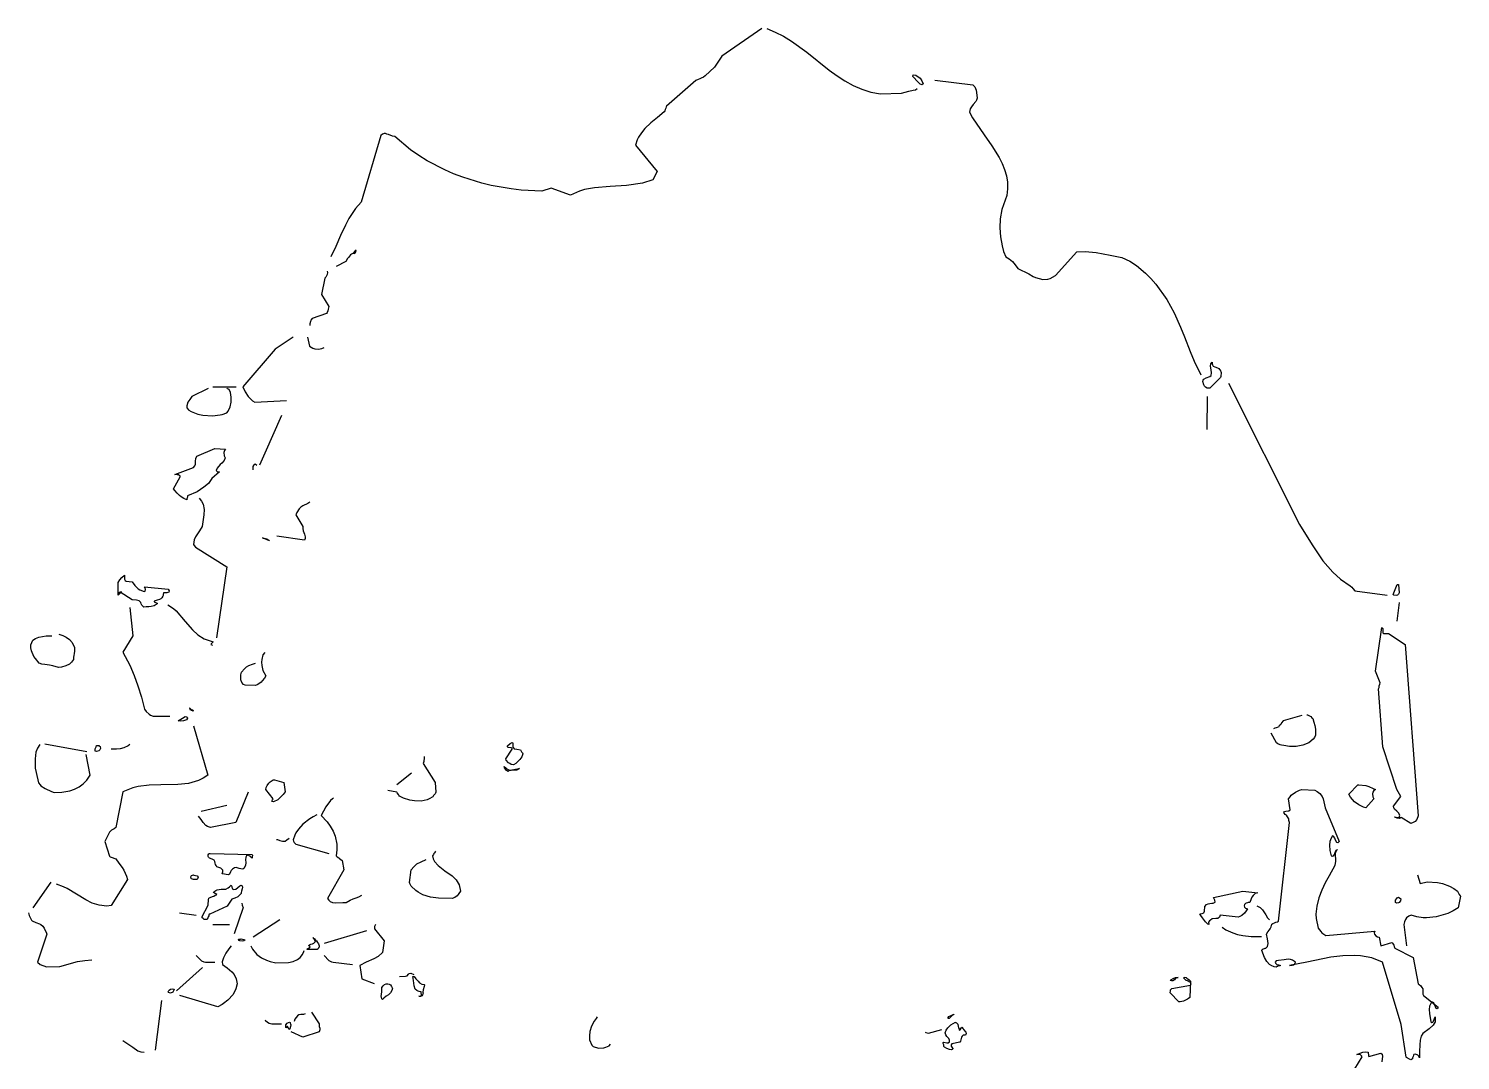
# Model space of a CAD drawing. Header units: metres. Extents: x -3.7 to 3.18, y -0.05 to 9.77.
# Drawn here: x -3.28 to 2.96, y 5.28 to 9.77 of the extents above; entities that cross this region are included whole.
import ezdxf

# ---------------------------------------------------------------- set-up
doc = ezdxf.new("R2010")
doc.units = ezdxf.units.M
doc.header["$LTSCALE"] = 0.2

msp = doc.modelspace()

# ---------------------------------------------------------------- linework, layer by layer
at = {"flags": 128}
for points in [[(-0.083, 9.7678), (-0.258, 9.6478), (-0.289, 9.5998), (-0.33, 9.5628), (-0.338, 9.5568), (-0.347, 9.5528), (-0.354, 9.5498), (-0.361, 9.5468), (-0.371, 9.5418), (-0.498, 9.4298), (-0.5, 9.4268), (-0.502, 9.4218), (-0.504, 9.4158), (-0.506, 9.4098), (-0.509, 9.4048), (-0.538, 9.3808), (-0.567, 9.3578), (-0.593, 9.3328), (-0.608, 9.3148), (-0.621, 9.2948), (-0.626, 9.2838), (-0.633, 9.2598), (-0.539, 9.1458), (-0.558, 9.1088), (-0.603, 9.0948), (-0.672, 9.0848), (-0.743, 9.0808), (-0.812, 9.0748), (-0.856, 9.0668), (-0.877, 9.0598), (-0.917, 9.0428), (-1.001, 9.0738), (-1.041, 9.0598), (-1.131, 9.0648), (-1.175, 9.0698), (-1.261, 9.0848), (-1.303, 9.0948), (-1.385, 9.1208), (-1.425, 9.1358), (-1.464, 9.1528), (-1.54, 9.1928), (-1.577, 9.2158), (-1.613, 9.2408), (-1.681, 9.2978), (-1.691, 9.2998), (-1.709, 9.3068), (-1.716, 9.3088), (-1.721, 9.3118), (-1.727, 9.3108), (-1.731, 9.3098), (-1.735, 9.3078), (-1.742, 9.3018), (-1.828, 9.0128), (-1.852, 8.9848), (-1.881, 8.9418), (-1.896, 8.9118), (-1.918, 8.8668), (-1.938, 8.8198), (-1.959, 8.7748)], [(-0.062, 9.7678), (-0.025, 9.7528), (0.011, 9.7348), (0.045, 9.7138), (0.112, 9.6648), (0.21, 9.5868), (0.244, 9.5618), (0.278, 9.5398), (0.314, 9.5198), (0.352, 9.5038), (0.391, 9.4908), (0.433, 9.4838), (0.525, 9.4868), (0.541, 9.4918), (0.556, 9.4958), (0.575, 9.4998), (0.586, 9.5018), (0.593, 9.5068)], [(0.587, 9.5648), (0.593, 9.5608), (0.6, 9.5558), (0.605, 9.5518), (0.613, 9.5408), (0.618, 9.5278), (0.613, 9.5238), (0.605, 9.5258), (0.591, 9.5408), (0.58, 9.5538), (0.574, 9.5588), (0.575, 9.5668), (0.587, 9.5648), (0.587, 9.5648)], [(0.67, 9.5438), (0.835, 9.5238), (0.843, 9.5138), (0.846, 9.5068), (0.849, 9.4998), (0.853, 9.4778), (0.854, 9.4648), (0.851, 9.4568), (0.848, 9.4498), (0.837, 9.4368), (0.829, 9.4268), (0.824, 9.4188), (0.821, 9.4038), (0.834, 9.3788), (0.884, 9.3058), (0.918, 9.2568), (0.949, 9.2068), (0.962, 9.1808), (0.973, 9.1538), (0.981, 9.1268), (0.986, 9.0998), (0.986, 9.0708), (0.983, 9.0418), (0.961, 8.9808), (0.954, 8.9398), (0.953, 8.8998), (0.955, 8.8608), (0.962, 8.8228), (0.969, 8.7978), (0.978, 8.7748), (0.993, 8.7658), (1.007, 8.7538), (1.019, 8.7398), (1.031, 8.7238), (1.079, 8.6998), (1.098, 8.6888), (1.108, 8.6838), (1.139, 8.6758), (1.161, 8.6768), (1.172, 8.6798), (1.195, 8.6928), (1.288, 8.7958), (1.324, 8.7968), (1.372, 8.7928), (1.432, 8.7818), (1.483, 8.7718), (1.518, 8.7548), (1.548, 8.7368), (1.587, 8.7038), (1.61, 8.6798), (1.631, 8.6548), (1.679, 8.5888), (1.711, 8.5298), (1.739, 8.4678), (1.756, 8.4258), (1.781, 8.3618), (1.798, 8.3198), (1.828, 8.2598)], [(-1.851, 8.7978), (-1.855, 8.7918), (-1.857, 8.7878), (-1.851, 8.7988), (-1.85, 8.8028), (-1.854, 8.7998), (-1.864, 8.7888), (-1.869, 8.7858), (-1.874, 8.7828), (-1.883, 8.7718), (-1.887, 8.7668), (-1.895, 8.7538), (-1.937, 8.7328)], [(-1.975, 8.7118), (-1.974, 8.7058), (-1.975, 8.6978), (-1.982, 8.6858), (-1.986, 8.6818), (-2, 8.6098), (-1.969, 8.5578), (-1.97, 8.5518), (-1.971, 8.5458), (-1.973, 8.5398), (-1.976, 8.5318), (-1.979, 8.5278), (-2.041, 8.5058), (-2.046, 8.4988), (-2.048, 8.4928), (-2.051, 8.4828), (-2.051, 8.4758)], [(-2.123, 8.4238), (-2.202, 8.3728), (-2.342, 8.2078), (-2.333, 8.1858), (-2.319, 8.1658), (-2.31, 8.1568), (-2.301, 8.1478), (-2.29, 8.1408), (-2.153, 8.1488)], [(-2.061, 8.4238), (-2.053, 8.3858), (-2.038, 8.3768), (-2.029, 8.3738), (-2.014, 8.3728), (-1.999, 8.3748), (-1.989, 8.3788)], [(1.876, 8.3108), (1.876, 8.3078), (1.878, 8.3038), (1.88, 8.3018), (1.881, 8.2988), (1.888, 8.2948), (1.9, 8.2908), (1.906, 8.2878), (1.909, 8.2838), (1.911, 8.2828), (1.916, 8.2708), (1.915, 8.2538), (1.913, 8.2488), (1.867, 8.2018), (1.855, 8.2028), (1.848, 8.2068), (1.843, 8.2118), (1.84, 8.2168), (1.836, 8.2318), (1.837, 8.2368), (1.841, 8.2418), (1.851, 8.2468), (1.867, 8.2528), (1.872, 8.2578), (1.874, 8.2688), (1.873, 8.2818), (1.87, 8.2988), (1.871, 8.3078), (1.876, 8.3158), (1.876, 8.3108), (1.876, 8.3108)], [(-2.494, 8.2008), (-2.564, 8.1658), (-2.574, 8.1538), (-2.582, 8.1408), (-2.587, 8.1248), (-2.586, 8.1168), (-2.579, 8.1088), (-2.578, 8.1068), (-2.567, 8.1008), (-2.538, 8.0898), (-2.517, 8.0848), (-2.474, 8.0818), (-2.442, 8.0858), (-2.432, 8.0878), (-2.413, 8.0948), (-2.406, 8.1028), (-2.398, 8.1208), (-2.394, 8.1418), (-2.393, 8.1638), (-2.397, 8.1838), (-2.402, 8.1968), (-2.405, 8.1978), (-2.409, 8.1998), (-2.412, 8.2018), (-2.413, 8.2028)], [(-2.473, 8.2078), (-2.371, 8.2078)], [(1.855, 8.1658), (1.853, 8.0218)], [(1.948, 8.2238), (2.257, 7.6088), (2.312, 7.5208), (2.335, 7.4848), (2.359, 7.4508), (2.402, 7.4008), (2.435, 7.3708), (2.478, 7.3418), (2.484, 7.3358), (2.489, 7.3308), (2.498, 7.3198), (2.638, 7.3008)], [(-2.175, 8.0838), (-2.247, 7.9188), (-2.27, 7.8678)], [(-2.464, 7.9398), (-2.418, 7.9368), (-2.423, 7.9308), (-2.425, 7.9228), (-2.424, 7.9078), (-2.42, 7.8988), (-2.424, 7.8878), (-2.434, 7.8758), (-2.441, 7.8708), (-2.455, 7.8548), (-2.458, 7.8438), (-2.455, 7.8398), (-2.444, 7.8378), (-2.477, 7.8088), (-2.492, 7.7878), (-2.512, 7.7708), (-2.542, 7.7518), (-2.583, 7.7338), (-2.584, 7.7308), (-2.585, 7.7238), (-2.586, 7.7208), (-2.587, 7.7168), (-2.599, 7.7218), (-2.611, 7.7288), (-2.618, 7.7358), (-2.629, 7.7458), (-2.639, 7.7568), (-2.645, 7.7648), (-2.615, 7.8168), (-2.616, 7.8198), (-2.622, 7.8248), (-2.628, 7.8258), (-2.639, 7.8268), (-2.557, 7.8568), (-2.552, 7.8638), (-2.549, 7.8718), (-2.548, 7.8848), (-2.547, 7.8958), (-2.543, 7.9058), (-2.464, 7.9398)], [(-2.298, 7.8468), (-2.297, 7.8618), (-2.294, 7.8688), (-2.289, 7.8728), (-2.282, 7.8668)], [(-2.532, 7.7228), (-2.522, 7.7108), (-2.515, 7.6978), (-2.511, 7.6748), (-2.512, 7.6508), (-2.519, 7.5998), (-2.531, 7.5808), (-2.549, 7.5558), (-2.555, 7.5428), (-2.557, 7.5218), (-2.554, 7.5168), (-2.549, 7.5098), (-2.413, 7.4248), (-2.457, 7.1148)], [(-2.051, 7.7058), (-2.059, 7.7008), (-2.081, 7.6898), (-2.09, 7.6838), (-2.098, 7.6768), (-2.108, 7.6618), (-2.112, 7.6508), (-2.081, 7.5998), (-2.082, 7.5918), (-2.08, 7.5818), (-2.074, 7.5668), (-2.072, 7.5558), (-2.072, 7.5478), (-2.074, 7.5408), (-2.195, 7.5578)], [(-2.257, 7.5508), (-2.254, 7.5498), (-2.244, 7.5478), (-2.238, 7.5458), (-2.23, 7.5408), (-2.227, 7.5378), (-2.257, 7.5508)], [(-2.858, 7.3828), (-2.857, 7.3708), (-2.855, 7.3648), (-2.85, 7.3628), (-2.825, 7.3598), (-2.813, 7.3428), (-2.798, 7.3288), (-2.791, 7.3238), (-2.772, 7.3178), (-2.768, 7.3188), (-2.767, 7.3258), (-2.768, 7.3328), (-2.771, 7.3378), (-2.668, 7.3278), (-2.664, 7.3198), (-2.665, 7.3148), (-2.673, 7.3118), (-2.682, 7.3108), (-2.688, 7.3108), (-2.689, 7.3048), (-2.69, 7.2998), (-2.691, 7.2968), (-2.695, 7.2898), (-2.699, 7.2848), (-2.705, 7.2828), (-2.716, 7.2788), (-2.728, 7.2748), (-2.728, 7.2728), (-2.716, 7.2658), (-2.715, 7.2628), (-2.724, 7.2578), (-2.729, 7.2548), (-2.742, 7.2518), (-2.752, 7.2508), (-2.763, 7.2498), (-2.774, 7.2488), (-2.782, 7.2578), (-2.785, 7.2638), (-2.786, 7.2698), (-2.79, 7.2728), (-2.794, 7.2758), (-2.806, 7.2798), (-2.825, 7.2808), (-2.876, 7.3138), (-2.886, 7.3088), (-2.877, 7.3138), (-2.872, 7.3168), (-2.872, 7.3148), (-2.885, 7.3018), (-2.886, 7.3448), (-2.885, 7.3558), (-2.878, 7.3678), (-2.869, 7.3788), (-2.858, 7.3888), (-2.858, 7.3828), (-2.858, 7.3828)], [(2.687, 7.3478), (2.691, 7.3108), (2.687, 7.3058), (2.683, 7.3018), (2.677, 7.2998), (2.667, 7.3008), (2.664, 7.3038), (2.682, 7.3478), (2.687, 7.3478), (2.687, 7.3478)], [(-2.835, 7.2478), (-2.822, 7.1248), (-2.865, 7.0528), (-2.835, 6.9958), (-2.816, 6.9518), (-2.799, 6.9058), (-2.784, 6.8568), (-2.77, 6.8048), (-2.763, 6.7948), (-2.75, 6.7828), (-2.744, 6.7788), (-2.733, 6.7748), (-2.66, 6.7748)], [(-2.669, 7.2588), (-2.645, 7.2428), (-2.633, 7.2328), (-2.593, 7.1868), (-2.562, 7.1508), (-2.539, 7.1288), (-2.511, 7.1118), (-2.472, 7.0978), (-2.481, 7.0898), (-2.482, 7.0868), (-2.474, 7.0838)], [(2.691, 7.2688), (2.68, 7.1878)], [(-3.144, 7.1308), (-3.126, 7.1258), (-3.111, 7.1188), (-3.097, 7.1088), (-3.086, 7.0948), (-3.075, 7.0728), (-3.076, 7.0568), (-3.077, 7.0478), (-3.078, 7.0388), (-3.079, 7.0308), (-3.079, 7.0218), (-3.088, 7.0088), (-3.097, 7.0008), (-3.113, 6.9928), (-3.132, 6.9878), (-3.145, 6.9868), (-3.169, 6.9928), (-3.184, 6.9968), (-3.204, 6.9998), (-3.217, 7.0008), (-3.229, 7.0058), (-3.245, 7.0248), (-3.252, 7.0348), (-3.263, 7.0588), (-3.266, 7.0718), (-3.265, 7.0848), (-3.256, 7.1048), (-3.245, 7.1128), (-3.231, 7.1178), (-3.215, 7.1218), (-3.198, 7.1238), (-3.174, 7.1248)], [(2.619, 7.1558), (2.62, 7.1378), (2.623, 7.1338), (2.644, 7.1338), (2.717, 7.0868), (2.773, 6.3408), (2.767, 6.3248), (2.76, 6.3158), (2.752, 6.3108), (2.742, 6.3078), (2.7, 6.3338), (2.692, 6.3288), (2.682, 6.3298), (2.672, 6.3348), (2.671, 6.3368), (2.676, 6.3348), (2.68, 6.3338), (2.691, 6.3338), (2.693, 6.3438), (2.688, 6.3528), (2.68, 6.3608), (2.671, 6.3688), (2.667, 6.3748), (2.666, 6.3828), (2.698, 6.4248), (2.68, 6.4548), (2.619, 6.6408), (2.601, 6.8938), (2.603, 6.8988), (2.604, 6.9058), (2.607, 6.9138), (2.608, 6.9188), (2.588, 6.9698), (2.615, 7.1598), (2.617, 7.1578), (2.618, 7.1568), (2.619, 7.1558), (2.619, 7.1558)], [(-2.247, 7.0518), (-2.255, 7.0408), (-2.26, 7.0218), (-2.261, 7.0088), (-2.26, 6.9948), (-2.255, 6.9738), (-2.243, 6.9498), (-2.248, 6.9398), (-2.258, 6.9278), (-2.263, 6.9218), (-2.277, 6.9128), (-2.288, 6.9078), (-2.333, 6.9088), (-2.34, 6.9118), (-2.347, 6.9208), (-2.351, 6.9328), (-2.351, 6.9548), (-2.348, 6.9658), (-2.335, 6.9798), (-2.326, 6.9898), (-2.317, 6.9948), (-2.3, 7.0008), (-2.288, 7.0048)], [(-2.573, 6.8048), (-2.573, 6.8038), (-2.562, 6.8018), (-2.557, 6.7988), (-2.56, 6.7968), (-2.565, 6.7988), (-2.571, 6.8058), (-2.574, 6.8098), (-2.575, 6.8088), (-2.573, 6.8048), (-2.573, 6.8048)], [(-2.557, 6.7328), (-2.495, 6.5168), (-2.515, 6.5038), (-2.535, 6.4938), (-2.579, 6.4818), (-2.626, 6.4768), (-2.7, 6.4748), (-2.75, 6.4738), (-2.798, 6.4678), (-2.821, 6.4618), (-2.865, 6.4448), (-2.895, 6.2898), (-2.903, 6.2838), (-2.914, 6.2778), (-2.923, 6.2698), (-2.944, 6.2288), (-2.923, 6.1648), (-2.92, 6.1618), (-2.911, 6.1588), (-2.9, 6.1548), (-2.895, 6.1528), (-2.882, 6.1338), (-2.868, 6.1148), (-2.861, 6.1038), (-2.849, 6.0778), (-2.844, 6.0638), (-2.916, 5.9498), (-2.935, 5.9478), (-2.968, 5.9508), (-2.998, 5.9608), (-3.026, 5.9748), (-3.066, 5.9998), (-3.108, 6.0248), (-3.123, 6.0318), (-3.154, 6.0428)], [(-2.587, 6.7718), (-2.586, 6.7698), (-2.585, 6.7688), (-2.584, 6.7668), (-2.583, 6.7658), (-2.588, 6.7588), (-2.601, 6.7538), (-2.613, 6.7528), (-2.624, 6.7538), (-2.593, 6.7728), (-2.587, 6.7718), (-2.587, 6.7718)], [(2.288, 6.7808), (2.291, 6.7798), (2.301, 6.7758), (2.306, 6.7728), (2.311, 6.7678), (2.315, 6.7648), (2.319, 6.7488), (2.323, 6.7338), (2.327, 6.7178), (2.326, 6.6918), (2.322, 6.6808), (2.317, 6.6738), (2.297, 6.6588), (2.271, 6.6478), (2.242, 6.6428), (2.213, 6.6418), (2.188, 6.6468), (2.178, 6.6488), (2.173, 6.6498), (2.163, 6.6538), (2.157, 6.6578), (2.134, 6.6998)], [(2.267, 6.7768), (2.186, 6.7538), (2.179, 6.7458), (2.175, 6.7388), (2.169, 6.7318), (2.165, 6.7258), (2.159, 6.7248), (2.155, 6.7238), (2.15, 6.7218), (2.147, 6.7208), (2.144, 6.7188)], [(-3.226, 6.6508), (-3.236, 6.6348), (-3.243, 6.6178), (-3.247, 6.5888), (-3.246, 6.5478), (-3.235, 6.4968), (-3.232, 6.4848), (-3.225, 6.4758), (-3.222, 6.4708), (-3.203, 6.4588), (-3.175, 6.4458), (-3.164, 6.4418), (-3.13, 6.4428), (-3.096, 6.4498), (-3.075, 6.4568), (-3.055, 6.4668), (-3.037, 6.4798), (-3.021, 6.4958), (-3.007, 6.5168), (-3.024, 6.6068)], [(-3.205, 6.6538), (-3.021, 6.6208)], [(-2.968, 6.6468), (-2.968, 6.6458), (-2.963, 6.6418), (-2.962, 6.6338), (-2.965, 6.6278), (-2.969, 6.6238), (-2.979, 6.6208), (-2.985, 6.6218), (-2.986, 6.6258), (-2.985, 6.6318), (-2.981, 6.6408), (-2.979, 6.6468), (-2.968, 6.6468), (-2.968, 6.6468)], [(-2.835, 6.6508), (-2.842, 6.6448), (-2.86, 6.6368), (-2.876, 6.6328), (-2.893, 6.6308), (-2.916, 6.6308)], [(-1.168, 6.6578), (-1.167, 6.6408), (-1.166, 6.6378), (-1.162, 6.6318), (-1.15, 6.6308), (-1.134, 6.6278), (-1.133, 6.6248), (-1.129, 6.6198), (-1.126, 6.6148), (-1.124, 6.6098), (-1.128, 6.5978), (-1.137, 6.5858), (-1.155, 6.5688), (-1.164, 6.5628), (-1.174, 6.5638), (-1.181, 6.5678), (-1.186, 6.5708), (-1.196, 6.5828), (-1.198, 6.5888), (-1.17, 6.6308), (-1.171, 6.6348), (-1.174, 6.6368), (-1.189, 6.6378), (-1.191, 6.6418), (-1.19, 6.6448), (-1.179, 6.6548), (-1.17, 6.6598), (-1.169, 6.6588), (-1.168, 6.6578), (-1.168, 6.6578)], [(-1.553, 6.5988), (-1.554, 6.5928), (-1.555, 6.5768), (-1.557, 6.5688), (-1.505, 6.4858), (-1.502, 6.4438), (-1.504, 6.4398), (-1.506, 6.4358), (-1.512, 6.4288), (-1.516, 6.4238), (-1.532, 6.4138), (-1.54, 6.4098), (-1.567, 6.4048), (-1.596, 6.4058), (-1.616, 6.4088), (-1.643, 6.4168), (-1.661, 6.4258), (-1.663, 6.4298), (-1.665, 6.4338), (-1.671, 6.4408), (-1.673, 6.4438), (-1.711, 6.4508)], [(-1.196, 6.5478), (-1.194, 6.5448), (-1.187, 6.5418), (-1.181, 6.5388), (-1.139, 6.5468), (-1.145, 6.5418), (-1.15, 6.5398), (-1.161, 6.5388), (-1.175, 6.5378), (-1.185, 6.5368), (-1.188, 6.5338), (-1.195, 6.5378), (-1.203, 6.5488), (-1.205, 6.5548), (-1.196, 6.5478), (-1.196, 6.5478)], [(-2.205, 6.4968), (-2.164, 6.4858), (-2.158, 6.4448), (-2.167, 6.4338), (-2.181, 6.4188), (-2.191, 6.4108), (-2.209, 6.4018), (-2.215, 6.4028), (-2.216, 6.4048), (-2.214, 6.4098), (-2.211, 6.4138), (-2.242, 6.4558), (-2.241, 6.4638), (-2.237, 6.4728), (-2.229, 6.4828), (-2.224, 6.4878), (-2.21, 6.4968), (-2.205, 6.4968), (-2.205, 6.4968)], [(-1.608, 6.5268), (-1.673, 6.4758)], [(-2.319, 6.4438), (-2.373, 6.3108), (-2.484, 6.2898), (-2.497, 6.2938), (-2.504, 6.2988), (-2.516, 6.3118), (-2.524, 6.3238), (-2.535, 6.3388)], [(2.267, 6.4548), (2.324, 6.4518), (2.334, 6.4468), (2.345, 6.4378), (2.355, 6.4248), (2.36, 6.4138), (2.369, 6.3758), (2.429, 6.2288), (2.424, 6.2228), (2.419, 6.2238), (2.414, 6.2338), (2.41, 6.2438), (2.406, 6.2488), (2.401, 6.2528), (2.395, 6.2438), (2.389, 6.2288), (2.388, 6.2128), (2.389, 6.1898), (2.394, 6.1668), (2.4, 6.1648), (2.405, 6.1658), (2.409, 6.1718), (2.414, 6.1858), (2.417, 6.1908), (2.422, 6.1938), (2.416, 6.1878), (2.412, 6.1758), (2.413, 6.1438), (2.411, 6.1248), (2.386, 6.0798), (2.369, 6.0488), (2.354, 6.0168), (2.341, 5.9828), (2.332, 5.9478), (2.328, 5.9118), (2.329, 5.8938), (2.338, 5.8508), (2.349, 5.8368), (2.354, 5.8308), (2.371, 5.8198), (2.584, 5.8388), (2.582, 5.8308), (2.583, 5.8248), (2.589, 5.8178), (2.597, 5.8138), (2.604, 5.8118), (2.611, 5.7748), (2.658, 5.7888), (2.662, 5.7858), (2.667, 5.7778), (2.669, 5.7718), (2.67, 5.7678), (2.672, 5.7648), (2.751, 5.7238), (2.773, 5.6088), (2.778, 5.6058), (2.785, 5.6008), (2.79, 5.5928), (2.793, 5.5868), (2.794, 5.5638), (2.796, 5.5578), (2.861, 5.5068), (2.856, 5.5008), (2.851, 5.5018), (2.845, 5.5188), (2.842, 5.5248), (2.835, 5.5298), (2.83, 5.5258), (2.823, 5.5118), (2.821, 5.4968), (2.823, 5.4798), (2.828, 5.4438), (2.833, 5.4408), (2.837, 5.4418), (2.843, 5.4528), (2.845, 5.4598), (2.847, 5.4648), (2.847, 5.4438), (2.838, 5.4288), (2.821, 5.4128), (2.793, 5.3928), (2.787, 5.3818), (2.782, 5.3638), (2.78, 5.3438), (2.779, 5.3148), (2.779, 5.2868), (2.776, 5.2938), (2.772, 5.2988), (2.762, 5.3028), (2.755, 5.3008), (2.753, 5.2978), (2.752, 5.2928), (2.75, 5.2898), (2.749, 5.2868), (2.748, 5.2828), (2.745, 5.2798), (2.742, 5.2788), (2.736, 5.2808), (2.723, 5.2878), (2.721, 5.2898), (2.7, 5.4318), (2.618, 5.7028), (2.571, 5.7218), (2.522, 5.7308), (2.497, 5.7328), (2.445, 5.7308), (2.393, 5.7248), (2.289, 5.7038), (2.213, 5.6888), (2.219, 5.6898), (2.225, 5.6908), (2.23, 5.6918), (2.236, 5.6958), (2.24, 5.7028), (2.227, 5.7118), (2.217, 5.7148), (2.207, 5.7158), (2.19, 5.7138), (2.166, 5.7108), (2.155, 5.7098), (2.151, 5.7028), (2.152, 5.6988), (2.158, 5.6938), (2.165, 5.6918), (2.174, 5.6888), (2.17, 5.6878), (2.166, 5.6868), (2.161, 5.6848), (2.158, 5.6838), (2.155, 5.6818), (2.147, 5.6828), (2.143, 5.6838), (2.137, 5.6868), (2.126, 5.6928), (2.114, 5.7068), (2.105, 5.7238), (2.093, 5.7538), (2.094, 5.7578), (2.098, 5.7618), (2.105, 5.7628), (2.108, 5.7648), (2.11, 5.7648), (2.118, 5.7718), (2.121, 5.7848), (2.117, 5.8048), (2.113, 5.8258), (2.119, 5.8348), (2.126, 5.8438), (2.129, 5.8488), (2.134, 5.8568), (2.137, 5.8688), (2.141, 5.8718), (2.148, 5.8748), (2.154, 5.8768), (2.161, 5.8788), (2.165, 5.8818), (2.213, 6.3108), (2.211, 6.3208), (2.21, 6.3268), (2.205, 6.3358), (2.2, 6.3428), (2.195, 6.3468), (2.188, 6.3548), (2.191, 6.3598), (2.198, 6.3608), (2.21, 6.3618), (2.216, 6.3668), (2.209, 6.4138), (2.216, 6.4228), (2.221, 6.4298), (2.239, 6.4438), (2.257, 6.4518), (2.267, 6.4548), (2.267, 6.4548)], [(2.515, 6.4758), (2.546, 6.4728), (2.559, 6.4688), (2.577, 6.4598), (2.587, 6.4558), (2.58, 6.4508), (2.576, 6.4438), (2.575, 6.4358), (2.576, 6.4228), (2.58, 6.4138), (2.546, 6.3758), (2.535, 6.3788), (2.515, 6.3878), (2.496, 6.4018), (2.479, 6.4218), (2.471, 6.4348), (2.51, 6.4758), (2.515, 6.4758), (2.515, 6.4758)], [(-2.412, 6.3858), (-2.524, 6.3598)], [(-1.948, 6.4178), (-1.953, 6.4138), (-1.961, 6.4068), (-1.981, 6.3798), (-2.002, 6.3418), (-1.976, 6.3138), (-1.962, 6.2948), (-1.95, 6.2738), (-1.941, 6.2518), (-1.934, 6.2178), (-1.934, 6.1928), (-1.937, 6.1668), (-1.932, 6.1618), (-1.925, 6.1578), (-1.922, 6.1548), (-1.916, 6.1508), (-1.91, 6.1458), (-1.903, 6.1058), (-1.974, 5.9808), (-1.969, 5.9728), (-1.962, 5.9668), (-1.953, 5.9638), (-1.938, 5.9618), (-1.907, 5.9628), (-1.893, 5.9638), (-1.875, 5.9738), (-1.862, 5.9788), (-1.849, 5.9828), (-1.837, 5.9878), (-1.825, 5.9948)], [(-2.021, 6.3448), (-2.036, 6.3368), (-2.051, 6.3278), (-2.081, 6.3038), (-2.101, 6.2818), (-2.112, 6.2658), (-2.117, 6.2568), (-2.123, 6.2358), (-2.122, 6.2308), (-2.119, 6.2248), (-2.115, 6.2198), (-2.112, 6.2178), (-1.969, 6.1758)], [(-2.196, 6.2378), (-2.192, 6.2368), (-2.181, 6.2328), (-2.17, 6.2298), (-2.158, 6.2308), (-2.151, 6.2358), (-2.141, 6.2438)], [(-2.485, 6.1758), (-2.304, 6.1728), (-2.301, 6.1688), (-2.302, 6.1598), (-2.302, 6.1568), (-2.31, 6.1638), (-2.311, 6.1648), (-2.315, 6.1658), (-2.32, 6.1708), (-2.327, 6.1658), (-2.33, 6.1598), (-2.331, 6.1488), (-2.33, 6.1368), (-2.331, 6.1248), (-2.338, 6.1118), (-2.343, 6.1088), (-2.351, 6.1098), (-2.359, 6.1118), (-2.372, 6.1148), (-2.379, 6.1138), (-2.388, 6.1078), (-2.393, 6.1018), (-2.396, 6.0968), (-2.401, 6.0858), (-2.407, 6.0838), (-2.415, 6.0848), (-2.422, 6.0868), (-2.429, 6.0878), (-2.433, 6.0878), (-2.429, 6.0968), (-2.43, 6.1038), (-2.435, 6.1098), (-2.439, 6.1128), (-2.456, 6.1178), (-2.459, 6.1238), (-2.461, 6.1288), (-2.463, 6.1348), (-2.465, 6.1418), (-2.468, 6.1468), (-2.473, 6.1498), (-2.483, 6.1548), (-2.488, 6.1568), (-2.492, 6.1598), (-2.494, 6.1638), (-2.493, 6.1708), (-2.49, 6.1748), (-2.488, 6.1758), (-2.485, 6.1758), (-2.485, 6.1758)], [(-1.504, 6.1868), (-1.506, 6.1838), (-1.509, 6.1788), (-1.511, 6.1758), (-1.512, 6.1728), (-1.517, 6.1668), (-1.514, 6.1538), (-1.508, 6.1418), (-1.493, 6.1238), (-1.463, 6.1008), (-1.432, 6.0798), (-1.414, 6.0618), (-1.401, 6.0398), (-1.395, 6.0118), (-1.402, 6.0028), (-1.405, 5.9978), (-1.409, 5.9928), (-1.42, 5.9848), (-1.432, 5.9808), (-1.491, 5.9818), (-1.526, 5.9868), (-1.559, 5.9968), (-1.58, 6.0078), (-1.59, 6.0148), (-1.61, 6.0338), (-1.616, 6.0458), (-1.617, 6.0508), (-1.61, 6.1058), (-1.599, 6.1188), (-1.585, 6.1308), (-1.567, 6.1408), (-1.545, 6.1498)], [(-3.178, 6.0518), (-3.257, 5.9398)], [(-2.557, 6.0838), (-2.556, 6.0828), (-2.542, 6.0798), (-2.537, 6.0728), (-2.54, 6.0658), (-2.543, 6.0638), (-2.549, 6.0628), (-2.558, 6.0638), (-2.566, 6.0658), (-2.568, 6.0678), (-2.569, 6.0748), (-2.566, 6.0808), (-2.562, 6.0828), (-2.557, 6.0838), (-2.557, 6.0838)], [(2.77, 6.0838), (2.782, 6.0458), (2.813, 6.0528), (2.857, 6.0508), (2.879, 6.0458), (2.91, 6.0338), (2.928, 6.0238), (2.945, 6.0118), (2.952, 5.9978), (2.956, 5.9928), (2.957, 5.9908), (2.947, 5.9398), (2.926, 5.9268), (2.903, 5.9158), (2.851, 5.9008), (2.809, 5.8968), (2.795, 5.8968), (2.768, 5.9008), (2.743, 5.9078), (2.732, 5.9038), (2.723, 5.8968), (2.718, 5.8888), (2.714, 5.8788), (2.711, 5.8678), (2.722, 5.7748)], [(-2.391, 6.0328), (-2.391, 6.0298), (-2.389, 6.0268), (-2.388, 6.0228), (-2.385, 6.0198), (-2.373, 6.0218), (-2.365, 6.0288), (-2.356, 6.0358), (-2.35, 6.0388), (-2.346, 6.0358), (-2.344, 6.0298), (-2.345, 6.0228), (-2.349, 6.0118), (-2.35, 6.0068), (-2.35, 6.0018), (-2.365, 5.9878), (-2.378, 5.9818), (-2.391, 5.9778), (-2.411, 5.9468), (-2.487, 5.9128), (-2.489, 5.9118), (-2.49, 5.9088), (-2.491, 5.9058), (-2.493, 5.9008), (-2.495, 5.8958), (-2.498, 5.8898), (-2.504, 5.8888), (-2.511, 5.8898), (-2.516, 5.8928), (-2.519, 5.8958), (-2.521, 5.8988), (-2.493, 5.9518), (-2.492, 5.9768), (-2.49, 5.9818), (-2.485, 5.9848), (-2.475, 5.9888), (-2.469, 5.9908), (-2.463, 5.9948), (-2.457, 5.9958), (-2.456, 5.9978), (-2.463, 6.0018), (-2.47, 6.0068), (-2.469, 6.0098), (-2.46, 6.0148), (-2.454, 6.0188), (-2.446, 6.0198), (-2.437, 6.0208), (-2.416, 6.0218), (-2.406, 6.0268), (-2.401, 6.0318), (-2.393, 6.0388), (-2.392, 6.0358), (-2.391, 6.0328), (-2.391, 6.0328)], [(2.01, 6.0118), (2.075, 6.0058), (2.064, 6.0018), (2.055, 5.9938), (2.049, 5.9858), (2.046, 5.9788), (2.04, 5.9638), (2.034, 5.9628), (2.03, 5.9618), (2.025, 5.9598), (2.022, 5.9588), (2.017, 5.9548), (2.016, 5.9488), (2.017, 5.9428), (2.022, 5.9378), (2.03, 5.9358), (2.025, 5.9268), (2.017, 5.9168), (2.006, 5.9068), (1.997, 5.9018), (1.99, 5.8988), (1.911, 5.9078), (1.909, 5.8988), (1.902, 5.8938), (1.892, 5.8928), (1.876, 5.8918), (1.869, 5.8868), (1.865, 5.8838), (1.861, 5.8768), (1.862, 5.8678), (1.858, 5.8688), (1.853, 5.8738), (1.848, 5.8788), (1.839, 5.8908), (1.834, 5.8968), (1.827, 5.9068), (1.823, 5.9138), (1.833, 5.9148), (1.841, 5.9188), (1.844, 5.9248), (1.845, 5.9458), (1.852, 5.9548), (1.859, 5.9578), (1.867, 5.9588), (1.875, 5.9598), (1.881, 5.9608), (1.889, 5.9648), (1.888, 5.9738), (1.884, 5.9818), (1.883, 5.9848), (2.01, 6.0118)], [(2.698, 5.9798), (2.697, 5.9698), (2.69, 5.9638), (2.687, 5.9618), (2.681, 5.9608), (2.674, 5.9638), (2.675, 5.9728), (2.679, 5.9798), (2.682, 5.9838), (2.688, 5.9858), (2.698, 5.9798), (2.698, 5.9798)], [(-2.347, 5.9608), (-2.346, 5.9518), (-2.344, 5.9468), (-2.343, 5.9438), (-2.341, 5.9408), (-2.38, 5.8268)], [(2.071, 5.9488), (2.085, 5.9418), (2.096, 5.9318), (2.11, 5.9088), (2.118, 5.8958), (2.126, 5.8878)], [(-3.275, 5.9188), (-3.274, 5.9128), (-3.273, 5.9068), (-3.263, 5.8868), (-3.26, 5.8828), (-3.244, 5.8758), (-3.227, 5.8708), (-3.222, 5.8678), (-3.213, 5.8598), (-3.207, 5.8518), (-3.204, 5.8448), (-3.199, 5.8338), (-3.196, 5.8258), (-3.237, 5.7028), (-3.225, 5.6928), (-3.197, 5.6828), (-3.139, 5.6848), (-3.063, 5.7058), (-3.031, 5.7108), (-3, 5.7128)], [(-2.618, 5.9188), (-2.546, 5.9078)], [(-2.473, 5.8678), (-2.401, 5.8678)], [(-2.182, 5.8878), (-2.298, 5.8118)], [(-1.765, 5.8678), (-1.767, 5.8638), (-1.769, 5.8588), (-1.769, 5.8478), (-1.728, 5.7958), (-1.735, 5.7448), (-1.754, 5.7278), (-1.772, 5.7178), (-1.806, 5.7028), (-1.834, 5.6888), (-1.824, 5.6308), (-1.771, 5.6098)], [(-2.35, 5.8048), (-2.333, 5.8008), (-2.339, 5.7968), (-2.346, 5.7948), (-2.356, 5.7958), (-2.36, 5.7978), (-2.362, 5.8028), (-2.353, 5.8038), (-2.35, 5.8048), (-2.35, 5.8048)], [(-2.03, 5.8048), (-2.026, 5.7998), (-2.022, 5.7958), (-2.018, 5.7888), (-2.014, 5.7828), (-2.01, 5.7748), (-2.011, 5.7688), (-2.013, 5.7658), (-2.015, 5.7618), (-2.019, 5.7588), (-2.057, 5.7578), (-2.063, 5.7588), (-2.064, 5.7598), (-2.057, 5.7648), (-2.05, 5.7688), (-2.051, 5.7718), (-2.057, 5.7758), (-2.053, 5.7788), (-2.046, 5.7818), (-2.04, 5.7838), (-2.034, 5.7858), (-2.028, 5.7918), (-2.027, 5.7938), (-2.033, 5.8058), (-2.037, 5.8108), (-2.036, 5.8088), (-2.03, 5.8048), (-2.03, 5.8048)], [(-1.804, 5.8398), (-1.988, 5.7848)], [(1.92, 5.8558), (1.936, 5.8438), (1.966, 5.8308), (1.987, 5.8238), (2.01, 5.8188), (2.046, 5.8148), (2.092, 5.8158)], [(-2.394, 5.7738), (-2.403, 5.7608), (-2.416, 5.7428), (-2.427, 5.7218), (-2.432, 5.7048), (-2.431, 5.6928), (-2.411, 5.6788), (-2.39, 5.6608), (-2.381, 5.6498), (-2.371, 5.6308), (-2.367, 5.6088), (-2.373, 5.5878), (-2.385, 5.5628), (-2.408, 5.5378), (-2.427, 5.5238), (-2.433, 5.5188), (-2.452, 5.5088), (-2.617, 5.5578)], [(-2.308, 5.7738), (-2.301, 5.7598), (-2.281, 5.7368), (-2.262, 5.7228), (-2.24, 5.7118), (-2.224, 5.7058), (-2.199, 5.6998), (-2.144, 5.7018), (-2.123, 5.7068), (-2.104, 5.7148), (-2.093, 5.7238), (-2.088, 5.7308), (-2.084, 5.7348), (-2.078, 5.7448), (-2.075, 5.7538)], [(-2.518, 5.6808), (-2.631, 5.5788)], [(-2.546, 5.7328), (-2.527, 5.7128), (-2.522, 5.7088), (-2.513, 5.7048), (-2.505, 5.7028), (-2.465, 5.7028)], [(-1.989, 5.7328), (-1.968, 5.7108), (-1.962, 5.7078), (-1.956, 5.7048), (-1.949, 5.7028), (-1.866, 5.6928)], [(-1.66, 5.6408), (-1.634, 5.6418), (-1.628, 5.6438), (-1.622, 5.6508), (-1.619, 5.6538), (-1.612, 5.6558), (-1.598, 5.6498)], [(-1.597, 5.6408), (-1.589, 5.6308), (-1.58, 5.6208), (-1.573, 5.6128), (-1.564, 5.6078), (-1.554, 5.6068), (-1.552, 5.6048), (-1.554, 5.5968), (-1.557, 5.5828), (-1.559, 5.5728), (-1.557, 5.5688), (-1.559, 5.5658), (-1.561, 5.5608), (-1.563, 5.5568), (-1.569, 5.5538), (-1.576, 5.5548), (-1.571, 5.5558), (-1.567, 5.5588), (-1.565, 5.5618), (-1.566, 5.5708), (-1.567, 5.5748), (-1.575, 5.5758), (-1.579, 5.5768), (-1.585, 5.5798), (-1.593, 5.5858), (-1.597, 5.5998), (-1.598, 5.6118), (-1.6, 5.6238), (-1.601, 5.6328), (-1.602, 5.6408), (-1.597, 5.6408), (-1.597, 5.6408)], [(1.763, 5.6368), (1.767, 5.6338), (1.776, 5.6258), (1.782, 5.6208), (1.779, 5.5488), (1.774, 5.5458), (1.769, 5.5428), (1.761, 5.5378), (1.752, 5.5338), (1.738, 5.5308), (1.732, 5.5308), (1.694, 5.5698), (1.695, 5.5788), (1.696, 5.5828), (1.701, 5.5888), (1.782, 5.6028), (1.785, 5.6088), (1.783, 5.6148), (1.769, 5.6218), (1.763, 5.6238), (1.76, 5.6258), (1.754, 5.6338), (1.755, 5.6378), (1.763, 5.6368), (1.763, 5.6368)], [(1.728, 5.6368), (1.721, 5.6348), (1.715, 5.6308), (1.712, 5.6268), (1.706, 5.6228), (1.699, 5.6218), (1.694, 5.6238), (1.697, 5.6268), (1.707, 5.6328), (1.717, 5.6368), (1.728, 5.6368), (1.728, 5.6368)], [(-2.648, 5.5878), (-2.647, 5.5868), (-2.642, 5.5858), (-2.643, 5.5808), (-2.648, 5.5728), (-2.658, 5.5688), (-2.666, 5.5718), (-2.667, 5.5748), (-2.665, 5.5798), (-2.664, 5.5818), (-2.658, 5.5858), (-2.648, 5.5878), (-2.648, 5.5878)], [(-1.711, 5.6088), (-1.706, 5.6078), (-1.7, 5.6048), (-1.695, 5.5978), (-1.691, 5.5888), (-1.694, 5.5798), (-1.7, 5.5698), (-1.709, 5.5618), (-1.719, 5.5558), (-1.729, 5.5468), (-1.734, 5.5408), (-1.738, 5.5438), (-1.739, 5.5508), (-1.74, 5.5538), (-1.739, 5.5638), (-1.738, 5.5748), (-1.737, 5.5928), (-1.732, 5.6008), (-1.726, 5.6058), (-1.719, 5.6088), (-1.711, 5.6088), (-1.711, 5.6088)], [(-2.697, 5.5368), (-2.724, 5.3208)], [(-2.044, 5.4858), (-2.01, 5.4348), (-2.011, 5.4288), (-2.01, 5.4228), (-2.008, 5.4158), (-2.007, 5.4088), (-2.01, 5.3998), (-2.081, 5.3768), (-2.132, 5.3998)], [(-2.247, 5.4508), (-2.244, 5.4488), (-2.235, 5.4428), (-2.228, 5.4378), (-2.217, 5.4348), (-2.175, 5.4348)], [(-2.137, 5.4408), (-2.136, 5.4378), (-2.135, 5.4348), (-2.134, 5.4308), (-2.135, 5.4238), (-2.138, 5.4138), (-2.139, 5.4098), (-2.141, 5.4108), (-2.148, 5.4238), (-2.151, 5.4228), (-2.153, 5.4178), (-2.155, 5.4188), (-2.156, 5.4248), (-2.155, 5.4308), (-2.149, 5.4378), (-2.144, 5.4408), (-2.139, 5.4418), (-2.137, 5.4408), (-2.137, 5.4408)], [(-2.072, 5.4788), (-2.078, 5.4758), (-2.09, 5.4748), (-2.099, 5.4738), (-2.105, 5.4698), (-2.111, 5.4628), (-2.116, 5.4558), (-2.119, 5.4448)], [(-0.8, 5.4648), (-0.805, 5.4588), (-0.814, 5.4468), (-0.825, 5.4248), (-0.832, 5.4008), (-0.834, 5.3828), (-0.833, 5.3658), (-0.824, 5.3418), (-0.817, 5.3358), (-0.795, 5.3288), (-0.772, 5.3298), (-0.762, 5.3338), (-0.748, 5.3398), (-0.742, 5.3458)], [(0.77, 5.4338), (0.771, 5.4228), (0.773, 5.4168), (0.775, 5.4138), (0.776, 5.4078), (0.78, 5.4088), (0.784, 5.4158), (0.787, 5.4198), (0.793, 5.4138), (0.794, 5.4098), (0.804, 5.3988), (0.806, 5.3928), (0.803, 5.3858), (0.793, 5.3848), (0.788, 5.3808), (0.785, 5.3768), (0.782, 5.3658), (0.781, 5.3598), (0.779, 5.3548), (0.743, 5.3478), (0.74, 5.3428), (0.741, 5.3378), (0.743, 5.3338), (0.747, 5.3288), (0.75, 5.3278), (0.745, 5.3228), (0.74, 5.3218), (0.734, 5.3228), (0.722, 5.3278), (0.711, 5.3338), (0.709, 5.3368), (0.708, 5.3428), (0.707, 5.3468), (0.704, 5.3528), (0.708, 5.3548), (0.722, 5.3518), (0.728, 5.3518), (0.733, 5.3568), (0.734, 5.3638), (0.73, 5.3708), (0.722, 5.3798), (0.717, 5.3868), (0.715, 5.3958), (0.719, 5.4078), (0.726, 5.4178), (0.739, 5.4298), (0.759, 5.4428), (0.76, 5.4408), (0.764, 5.4388), (0.768, 5.4348), (0.77, 5.4338), (0.77, 5.4338)], [(0.752, 5.4758), (0.749, 5.4738), (0.742, 5.4678), (0.732, 5.4578), (0.728, 5.4588), (0.727, 5.4628), (0.731, 5.4668), (0.743, 5.4728), (0.754, 5.4768), (0.752, 5.4758), (0.752, 5.4758)], [(-2.865, 5.3618), (-2.822, 5.3338), (-2.8, 5.3178), (-2.787, 5.3128), (-2.772, 5.3108)], [(0.628, 5.3988), (0.631, 5.3978), (0.642, 5.3948), (0.7, 5.4098)], [(2.498, 5.2388), (2.529, 5.2908), (2.527, 5.2958), (2.522, 5.2998), (2.516, 5.3008), (2.506, 5.3018), (2.521, 5.3078), (2.533, 5.3118), (2.545, 5.3128), (2.556, 5.3108), (2.556, 5.3108)], [(2.556, 5.3108), (2.557, 5.2958), (2.558, 5.2928), (2.611, 5.3068), (2.616, 5.3028), (2.618, 5.2928), (2.617, 5.2818), (2.615, 5.2688)]]:
    msp.add_lwpolyline(points, dxfattribs=at)

doc.saveas('drawing.dxf')
